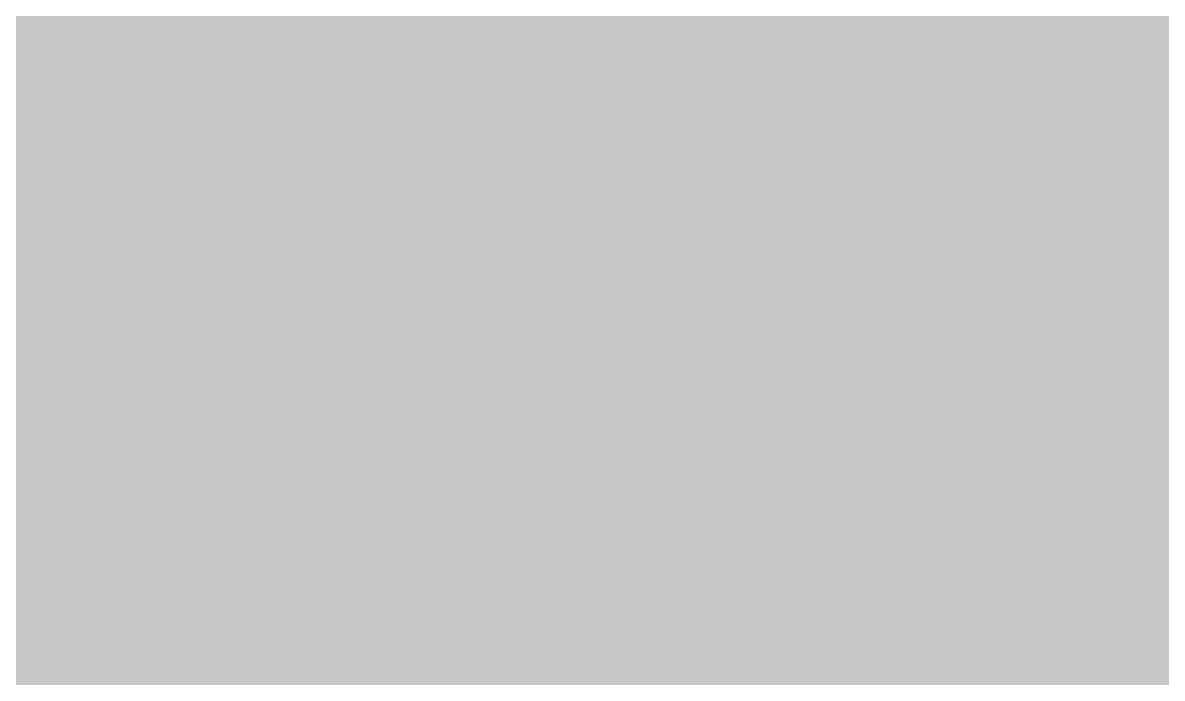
# Model space of a CAD drawing. Extents: x -121 to 151, y -197 to 34.
# Drawn here: x 6.6 to 11.7, y 8.43 to 11.37 of the extents above; entities that cross this region are included whole.
import ezdxf

# ---------------------------------------------------------------- set-up
doc = ezdxf.new("R2010")
doc.units = 0
for name, color, linetype in [('Bottom', 6, 'CONTINUOUS'), ('Bottom_Silk', 11, 'CONTINUOUS'), ('Top', 5, 'CONTINUOUS'), ('Top_Mask', 3, 'CONTINUOUS'), ('Top_Paste', 4, 'CONTINUOUS')]:
    doc.layers.add(name, color=color, linetype=linetype)

msp = doc.modelspace()

# ---------------------------------------------------------------- linework, layer by layer
at = {"layer": 'Bottom', "linetype": 'CONTINUOUS', "const_width": 0.635}
for points in [[(0.986, 11.1858), (20.8912, 11.1858)], [(0.986, 10.5542), (21.5262, 10.5542)], [(0.986, 9.9225), (27.7076, 9.9225)], [(5.418, 9.2908), (15.4044, 9.2908)], [(6.1949, 8.6592), (15.0175, 8.6592)]]:
    msp.add_lwpolyline(points, dxfattribs=at)
at = {"layer": 'Bottom_Silk'}
for points in [[(6.8733, 11.0599), (14.4932, 11.0599), (6.8733, 11.0286), (14.4932, 11.0286)], [(6.8733, 11.0347), (14.4932, 11.0347), (6.8733, 11.0027), (14.4932, 11.0027)], [(6.8733, 11.0088), (14.4932, 11.0088), (6.8733, 10.9775), (14.4932, 10.9775)], [(6.8733, 10.9836), (14.4932, 10.9836), (6.8733, 10.9523), (14.4932, 10.9523)], [(6.8733, 10.9584), (14.4932, 10.9584), (6.8733, 10.9272), (14.4932, 10.9272)], [(6.8733, 10.9325), (14.4932, 10.9325), (6.8733, 10.9012), (14.4932, 10.9012)], [(6.8733, 10.9073), (14.4932, 10.9073), (6.8733, 10.8761), (14.4932, 10.8761)], [(6.8733, 10.8822), (14.4932, 10.8822), (6.8733, 10.8509), (14.4932, 10.8509)], [(6.8733, 10.857), (14.4932, 10.857), (6.8733, 10.825), (14.4932, 10.825)], [(6.8733, 10.8311), (14.4932, 10.8311), (6.8733, 10.7998), (14.4932, 10.7998)], [(6.8733, 10.8059), (14.4932, 10.8059), (6.8733, 10.7747), (14.4932, 10.7747)], [(6.8733, 10.7808), (14.4932, 10.7808), (6.8733, 10.7487), (14.4932, 10.7487)], [(6.8733, 10.7548), (14.4932, 10.7548), (6.8733, 10.7236), (14.4932, 10.7236)], [(6.8733, 10.7297), (14.4932, 10.7297), (6.8733, 10.6984), (14.4932, 10.6984)], [(6.8733, 10.7045), (14.4932, 10.7045), (6.8733, 10.6725), (14.4932, 10.6725)], [(6.8733, 10.6786), (14.4932, 10.6786), (6.8733, 10.6473), (14.4932, 10.6473)], [(6.8733, 10.6534), (14.4932, 10.6534), (6.8733, 10.6221), (14.4932, 10.6221)], [(6.8733, 10.6282), (14.4932, 10.6282), (6.8733, 10.597), (14.4932, 10.597)], [(6.8733, 10.6023), (14.4932, 10.6023), (6.8733, 10.571), (14.4932, 10.571)], [(6.8733, 10.5771), (14.4932, 10.5771), (6.8733, 10.5459), (14.4932, 10.5459)], [(6.8733, 10.552), (14.4932, 10.552), (6.8733, 10.5207), (14.4932, 10.5207)], [(6.8733, 10.5268), (7.4318, 10.5268), (6.8733, 10.5009), (7.4318, 10.5009)], [(9.1844, 10.5268), (9.794, 10.5268), (9.1844, 10.5009), (9.794, 10.5009)], [(9.9723, 10.5268), (10.3274, 10.5268), (9.9723, 10.5009), (10.3274, 10.5009)], [(11.0132, 10.5268), (11.6228, 10.5268), (11.0132, 10.5009), (11.6228, 10.5009)], [(6.8733, 10.5009), (7.4067, 10.5009), (6.8733, 10.4749), (7.4067, 10.4749)], [(6.8733, 10.4757), (7.3815, 10.4757), (6.8733, 10.4498), (7.3815, 10.4498)], [(9.2103, 10.5009), (9.7689, 10.5009), (9.2103, 10.4749), (9.7689, 10.4749)], [(9.2355, 10.4757), (9.7437, 10.4757), (9.2355, 10.4498), (9.7437, 10.4498)], [(9.9975, 10.5009), (10.3023, 10.5009), (9.9975, 10.4757), (10.3023, 10.4757)], [(10.0226, 10.4757), (10.2771, 10.4757), (10.0226, 10.4498), (10.2771, 10.4498)], [(11.0391, 10.5009), (11.6228, 10.5009), (11.0391, 10.4749), (11.6228, 10.4749)], [(11.0643, 10.4757), (11.5977, 10.4757), (11.0643, 10.4498), (11.5977, 10.4498)], [(6.8733, 10.4505), (7.3815, 10.4505), (6.8733, 10.4246), (7.3815, 10.4246)], [(6.8733, 10.4246), (7.3815, 10.4246), (6.8733, 10.3987), (7.3815, 10.3987)], [(9.2355, 10.4505), (9.7437, 10.4505), (9.2355, 10.4246), (9.7437, 10.4246)], [(9.2355, 10.4246), (9.7437, 10.4246), (9.2355, 10.3987), (9.7437, 10.3987)], [(10.0226, 10.4505), (10.2771, 10.4505), (10.0226, 10.4246), (10.2771, 10.4246)], [(10.0226, 10.4246), (10.2771, 10.4246), (10.0226, 10.3994), (10.2771, 10.3994)], [(11.0643, 10.4505), (11.5977, 10.4505), (11.0643, 10.4246), (11.5977, 10.4246)], [(11.0643, 10.4246), (11.5977, 10.4246), (11.0643, 10.3987), (11.5977, 10.3987)], [(6.8733, 10.3994), (7.3815, 10.3994), (6.8733, 10.3735), (7.3815, 10.3735)], [(6.8733, 10.3743), (7.3815, 10.3743), (6.8733, 10.3484), (7.3815, 10.3484)], [(9.2355, 10.3994), (9.7437, 10.3994), (9.2355, 10.3735), (9.7437, 10.3735)], [(9.2355, 10.3743), (9.7437, 10.3743), (9.2355, 10.3484), (9.7437, 10.3484)], [(10.0226, 10.3994), (10.2771, 10.3994), (10.0226, 10.3735), (10.2771, 10.3735)], [(10.0226, 10.3743), (10.2771, 10.3743), (10.0226, 10.3484), (10.2771, 10.3484)], [(11.0643, 10.3994), (11.5977, 10.3994), (11.0643, 10.3735), (11.5977, 10.3735)], [(11.0643, 10.3743), (11.5977, 10.3743), (11.0643, 10.3484), (11.5977, 10.3484)], [(6.8733, 10.3484), (7.3815, 10.3484), (6.8733, 10.3232), (7.3815, 10.3232)], [(6.8733, 10.3232), (7.3815, 10.3232), (6.8733, 10.2973), (7.3815, 10.2973)], [(9.2355, 10.3484), (9.7437, 10.3484), (9.2355, 10.3232), (9.7437, 10.3232)], [(9.2355, 10.3232), (9.7437, 10.3232), (9.2355, 10.2973), (9.7437, 10.2973)], [(10.0226, 10.3484), (10.2771, 10.3484), (10.0226, 10.3232), (10.2771, 10.3232)], [(10.0226, 10.3232), (10.2771, 10.3232), (10.0226, 10.298), (10.2771, 10.298)], [(11.0643, 10.3484), (11.5977, 10.3484), (11.0643, 10.3232), (11.5977, 10.3232)], [(11.0643, 10.3232), (11.5977, 10.3232), (11.0643, 10.2973), (11.5977, 10.2973)], [(6.8733, 10.298), (7.3815, 10.298), (6.8733, 10.2721), (7.3815, 10.2721)], [(6.8733, 10.2721), (7.3815, 10.2721), (6.8733, 10.2469), (7.3815, 10.2469)], [(7.6863, 10.2721), (8.9055, 10.2721), (7.6863, 10.2462), (8.9055, 10.2462)], [(9.2355, 10.298), (9.7689, 10.298), (9.2355, 10.2721), (9.7689, 10.2721)], [(9.2355, 10.2721), (9.5403, 10.2721), (9.2355, 10.2469), (9.5403, 10.2469)], [(9.7178, 10.2721), (10.0485, 10.2721), (9.7178, 10.2469), (10.0485, 10.2469)], [(9.9975, 10.298), (10.3023, 10.298), (9.9975, 10.2721), (10.3023, 10.2721)], [(10.2261, 10.2721), (10.7595, 10.2721), (10.2261, 10.2469), (10.7595, 10.2469)], [(11.0643, 10.298), (11.6228, 10.298), (11.0643, 10.2721), (11.6228, 10.2721)], [(11.0643, 10.2721), (11.3691, 10.2721), (11.0643, 10.2469), (11.3691, 10.2469)], [(11.5466, 10.2721), (12.1059, 10.2721), (11.5466, 10.2469), (12.1059, 10.2469)], [(6.8733, 10.2469), (7.3815, 10.2469), (6.8733, 10.221), (7.3815, 10.221)], [(6.8733, 10.2218), (7.3815, 10.2218), (6.8733, 10.1958), (7.3815, 10.1958)], [(7.6353, 10.2218), (8.9558, 10.2218), (7.6353, 10.1951), (8.9558, 10.1951)], [(7.6604, 10.2469), (8.9307, 10.2469), (7.6604, 10.221), (8.9307, 10.221)], [(9.2355, 10.2469), (9.5151, 10.2469), (9.2355, 10.2218), (9.5151, 10.2218)], [(9.2355, 10.2218), (9.4892, 10.2218), (9.2355, 10.1958), (9.4892, 10.1958)], [(9.7178, 10.2469), (10.0485, 10.2469), (9.7178, 10.2218), (10.0485, 10.2218)], [(9.7437, 10.2218), (10.0226, 10.2218), (9.7437, 10.1958), (10.0226, 10.1958)], [(10.2512, 10.2469), (10.7846, 10.2469), (10.2512, 10.221), (10.7846, 10.221)], [(10.2771, 10.2218), (10.8105, 10.2218), (10.2771, 10.1958), (10.8105, 10.1958)], [(11.0643, 10.2469), (11.3439, 10.2469), (11.0643, 10.2218), (11.3439, 10.2218)], [(11.0643, 10.2218), (11.318, 10.2218), (11.0643, 10.1958), (11.318, 10.1958)], [(11.5725, 10.2469), (12.1059, 10.2469), (11.5725, 10.221), (12.1059, 10.221)], [(11.5977, 10.2218), (12.1059, 10.2218), (11.5977, 10.1958), (12.1059, 10.1958)], [(6.8733, 10.1966), (7.3815, 10.1966), (6.8733, 10.1707), (7.3815, 10.1707)], [(6.8733, 10.1707), (7.3815, 10.1707), (6.8733, 10.1447), (7.3815, 10.1447)], [(7.6353, 10.1966), (8.9558, 10.1966), (7.6353, 10.1699), (8.9558, 10.1699)], [(7.6353, 10.1707), (8.9558, 10.1707), (7.6353, 10.1447), (8.9558, 10.1447)], [(9.2355, 10.1966), (9.4892, 10.1966), (9.2355, 10.1707), (9.4892, 10.1707)], [(9.2355, 10.1707), (9.4892, 10.1707), (9.2355, 10.1455), (9.4892, 10.1455)], [(9.7437, 10.1966), (10.0226, 10.1966), (9.7437, 10.1707), (10.0226, 10.1707)], [(9.7437, 10.1707), (10.0226, 10.1707), (9.7437, 10.1455), (10.0226, 10.1455)], [(10.2771, 10.1966), (10.8105, 10.1966), (10.2771, 10.1707), (10.8105, 10.1707)], [(10.2771, 10.1707), (10.8105, 10.1707), (10.2771, 10.1447), (10.8105, 10.1447)], [(11.0643, 10.1966), (11.318, 10.1966), (11.0643, 10.1707), (11.318, 10.1707)], [(11.0643, 10.1707), (11.318, 10.1707), (11.0643, 10.1455), (11.318, 10.1455)], [(11.5977, 10.1966), (12.1059, 10.1966), (11.5977, 10.1707), (12.1059, 10.1707)], [(11.5977, 10.1707), (12.1059, 10.1707), (11.5977, 10.1447), (12.1059, 10.1447)], [(6.8733, 10.1455), (7.3815, 10.1455), (6.8733, 10.1196), (7.3815, 10.1196)], [(6.8733, 10.1203), (7.3815, 10.1203), (6.8733, 10.0944), (7.3815, 10.0944)], [(7.6353, 10.1455), (8.9558, 10.1455), (7.6353, 10.1188), (8.9558, 10.1188)], [(7.6353, 10.1203), (8.9558, 10.1203), (7.6353, 10.0936), (8.9558, 10.0936)], [(9.2355, 10.1455), (9.4892, 10.1455), (9.2355, 10.1196), (9.4892, 10.1196)], [(9.2355, 10.1203), (9.4892, 10.1203), (9.2355, 10.0944), (9.4892, 10.0944)], [(9.7437, 10.1455), (10.0226, 10.1455), (9.7437, 10.1196), (10.0226, 10.1196)], [(9.7437, 10.1203), (10.0226, 10.1203), (9.7437, 10.0944), (10.0226, 10.0944)], [(10.2771, 10.1455), (10.8105, 10.1455), (10.2771, 10.1196), (10.8105, 10.1196)], [(10.2771, 10.1203), (10.8105, 10.1203), (10.2771, 10.0944), (10.8105, 10.0944)], [(11.0643, 10.1455), (11.318, 10.1455), (11.0643, 10.1196), (11.318, 10.1196)], [(11.0643, 10.1203), (11.318, 10.1203), (11.0643, 10.0944), (11.318, 10.0944)], [(11.5977, 10.1455), (12.1059, 10.1455), (11.5977, 10.1196), (12.1059, 10.1196)], [(11.5977, 10.1203), (12.1059, 10.1203), (11.5977, 10.0944), (12.1059, 10.0944)], [(6.8733, 10.0944), (7.3815, 10.0944), (6.8733, 10.0692), (7.3815, 10.0692)], [(6.8733, 10.0692), (7.3815, 10.0692), (6.8733, 10.0433), (7.3815, 10.0433)], [(7.6353, 10.0944), (8.9558, 10.0944), (7.6353, 10.0685), (8.9558, 10.0685)], [(7.6353, 10.0692), (8.9558, 10.0692), (7.6353, 10.0425), (8.9558, 10.0425)], [(9.2355, 10.0944), (9.4892, 10.0944), (9.2355, 10.0692), (9.4892, 10.0692)], [(9.2355, 10.0692), (9.4892, 10.0692), (9.2355, 10.0433), (9.4892, 10.0433)], [(9.7437, 10.0944), (10.0226, 10.0944), (9.7437, 10.0692), (10.0226, 10.0692)], [(9.7437, 10.0692), (10.0226, 10.0692), (9.7437, 10.0433), (10.0226, 10.0433)], [(10.2771, 10.0944), (10.8105, 10.0944), (10.2771, 10.0685), (10.8105, 10.0685)], [(10.2771, 10.0692), (10.8105, 10.0692), (10.2771, 10.0433), (10.8105, 10.0433)], [(11.0643, 10.0944), (11.318, 10.0944), (11.0643, 10.0692), (11.318, 10.0692)], [(11.0643, 10.0692), (11.318, 10.0692), (11.0643, 10.0433), (11.318, 10.0433)], [(11.5977, 10.0944), (12.1059, 10.0944), (11.5977, 10.0692), (12.1059, 10.0692)], [(11.5977, 10.0692), (12.1059, 10.0692), (11.5977, 10.0433), (12.1059, 10.0433)], [(6.8733, 10.0441), (7.3815, 10.0441), (6.8733, 10.0181), (7.3815, 10.0181)], [(6.8733, 10.0181), (7.3815, 10.0181), (6.8733, 9.993), (7.3815, 9.993)], [(7.6353, 10.0441), (8.9558, 10.0441), (7.6353, 10.0174), (8.9558, 10.0174)], [(7.6353, 10.0181), (8.9558, 10.0181), (7.6353, 9.9922), (8.9558, 9.9922)], [(9.2355, 10.0441), (9.5151, 10.0441), (9.2355, 10.0181), (9.5151, 10.0181)], [(9.2355, 10.0181), (9.5403, 10.0181), (9.2355, 9.993), (9.5403, 9.993)], [(9.7178, 10.0441), (10.0485, 10.0441), (9.7178, 10.0181), (10.0485, 10.0181)], [(9.7178, 10.0181), (10.0485, 10.0181), (9.7178, 9.993), (10.0485, 9.993)], [(10.2261, 10.0181), (10.8357, 10.0181), (10.2261, 9.9922), (10.8357, 9.9922)], [(10.2512, 10.0441), (10.8357, 10.0441), (10.2512, 10.0181), (10.8357, 10.0181)], [(11.0132, 10.0181), (11.318, 10.0181), (11.0132, 9.993), (11.318, 9.993)], [(11.0391, 10.0441), (11.318, 10.0441), (11.0391, 10.0181), (11.318, 10.0181)], [(11.5977, 10.0441), (12.1059, 10.0441), (11.5977, 10.0181), (12.1059, 10.0181)], [(11.5977, 10.0181), (12.1059, 10.0181), (11.5977, 9.993), (12.1059, 9.993)], [(6.8733, 9.993), (7.3815, 9.993), (6.8733, 9.9671), (7.3815, 9.9671)], [(6.8733, 9.9678), (7.3815, 9.9678), (6.8733, 9.9419), (7.3815, 9.9419)], [(7.6353, 9.993), (7.9652, 9.993), (7.6353, 9.9671), (7.9652, 9.9671)], [(7.6353, 9.9678), (7.9401, 9.9678), (7.6353, 9.9419), (7.9401, 9.9419)], [(8.651, 9.993), (8.9558, 9.993), (8.651, 9.9671), (8.9558, 9.9671)], [(8.7021, 9.9678), (8.9558, 9.9678), (8.7021, 9.9419), (8.9558, 9.9419)], [(9.2355, 9.993), (11.318, 9.993), (9.2355, 9.9663), (11.318, 9.9663)], [(9.2355, 9.9678), (11.318, 9.9678), (9.2355, 9.9404), (11.318, 9.9404)], [(11.5977, 9.993), (12.1059, 9.993), (11.5977, 9.9671), (12.1059, 9.9671)], [(11.5977, 9.9678), (12.1059, 9.9678), (11.5977, 9.9419), (12.1059, 9.9419)], [(6.8733, 9.9426), (7.3815, 9.9426), (6.8733, 9.9167), (7.3815, 9.9167)], [(6.8733, 9.9167), (7.3815, 9.9167), (6.8733, 9.8908), (7.3815, 9.8908)], [(7.6353, 9.9426), (7.9149, 9.9426), (7.6353, 9.9167), (7.9149, 9.9167)], [(7.6353, 9.9167), (7.9149, 9.9167), (7.6353, 9.8916), (7.9149, 9.8916)], [(8.7021, 9.9426), (8.9558, 9.9426), (8.7021, 9.9167), (8.9558, 9.9167)], [(8.7021, 9.9167), (8.9558, 9.9167), (8.7021, 9.8916), (8.9558, 9.8916)], [(9.2355, 9.9426), (11.318, 9.9426), (9.2355, 9.9152), (11.318, 9.9152)], [(9.2355, 9.9167), (11.318, 9.9167), (9.2355, 9.89), (11.318, 9.89)], [(11.5977, 9.9426), (12.1059, 9.9426), (11.5977, 9.9167), (12.1059, 9.9167)], [(11.5977, 9.9167), (12.1059, 9.9167), (11.5977, 9.8908), (12.1059, 9.8908)], [(6.8733, 9.8916), (7.3815, 9.8916), (6.8733, 9.8656), (7.3815, 9.8656)], [(6.8733, 9.8664), (7.3815, 9.8664), (6.8733, 9.8405), (7.3815, 9.8405)], [(7.6353, 9.8916), (7.9149, 9.8916), (7.6353, 9.8656), (7.9149, 9.8656)], [(7.6353, 9.8664), (7.9149, 9.8664), (7.6353, 9.8405), (7.9149, 9.8405)], [(8.7021, 9.8916), (8.9558, 9.8916), (8.7021, 9.8656), (8.9558, 9.8656)], [(8.7021, 9.8664), (8.9558, 9.8664), (8.7021, 9.8405), (8.9558, 9.8405)], [(9.2355, 9.8916), (11.318, 9.8916), (9.2355, 9.8641), (11.318, 9.8641)], [(9.2355, 9.8664), (11.318, 9.8664), (9.2355, 9.8389), (11.318, 9.8389)], [(11.5977, 9.8916), (12.1059, 9.8916), (11.5977, 9.8656), (12.1059, 9.8656)], [(11.5977, 9.8664), (12.1059, 9.8664), (11.5977, 9.8405), (12.1059, 9.8405)], [(6.8733, 9.8405), (7.3815, 9.8405), (6.8733, 9.8145), (7.3815, 9.8145)], [(6.8733, 9.8153), (7.3815, 9.8153), (6.8733, 9.7894), (7.3815, 9.7894)], [(7.6353, 9.8405), (7.9149, 9.8405), (7.6353, 9.8153), (7.9149, 9.8153)], [(7.6353, 9.8153), (7.9149, 9.8153), (7.6353, 9.7894), (7.9149, 9.7894)], [(8.7021, 9.8405), (8.9558, 9.8405), (8.7021, 9.8153), (8.9558, 9.8153)], [(8.7021, 9.8153), (8.9558, 9.8153), (8.7021, 9.7894), (8.9558, 9.7894)], [(9.2355, 9.8405), (11.318, 9.8405), (9.2355, 9.8138), (11.318, 9.8138)], [(9.2355, 9.8153), (11.318, 9.8153), (9.2355, 9.7878), (11.318, 9.7878)], [(11.5977, 9.8405), (12.1059, 9.8405), (11.5977, 9.8145), (12.1059, 9.8145)], [(11.5977, 9.8153), (12.1059, 9.8153), (11.5977, 9.7894), (12.1059, 9.7894)], [(6.8733, 9.7901), (7.3815, 9.7901), (6.8733, 9.7642), (7.3815, 9.7642)], [(6.8733, 9.7642), (7.3815, 9.7642), (6.8733, 9.739), (7.3815, 9.739)], [(7.6353, 9.7901), (7.9149, 9.7901), (7.6353, 9.7642), (7.9149, 9.7642)], [(7.6353, 9.7642), (7.9149, 9.7642), (7.6353, 9.739), (7.9149, 9.739)], [(8.7021, 9.7901), (8.9558, 9.7901), (8.7021, 9.7642), (8.9558, 9.7642)], [(8.7021, 9.7642), (8.9558, 9.7642), (8.7021, 9.739), (8.9558, 9.739)], [(9.2355, 9.7901), (11.318, 9.7901), (9.2355, 9.7627), (11.318, 9.7627)], [(9.2355, 9.7642), (11.318, 9.7642), (9.2355, 9.7375), (11.318, 9.7375)], [(11.6228, 9.7901), (12.1059, 9.7901), (11.6228, 9.7642), (12.1059, 9.7642)], [(11.6228, 9.7642), (12.1059, 9.7642), (11.6228, 9.739), (12.1059, 9.739)], [(6.8733, 9.739), (7.3815, 9.739), (6.8733, 9.7131), (7.3815, 9.7131)], [(6.8733, 9.7139), (7.3815, 9.7139), (6.8733, 9.6879), (7.3815, 9.6879)], [(7.6353, 9.739), (7.9149, 9.739), (7.6353, 9.7131), (7.9149, 9.7131)], [(7.6353, 9.7139), (7.9149, 9.7139), (7.6353, 9.6879), (7.9149, 9.6879)], [(8.7021, 9.739), (8.9558, 9.739), (8.7021, 9.7131), (8.9558, 9.7131)], [(8.7021, 9.7139), (8.9558, 9.7139), (8.7021, 9.6879), (8.9558, 9.6879)], [(9.2355, 9.739), (9.794, 9.739), (9.2355, 9.7131), (9.794, 9.7131)], [(9.2355, 9.7139), (9.7689, 9.7139), (9.2355, 9.6879), (9.7689, 9.6879)], [(11.0132, 9.739), (11.318, 9.739), (11.0132, 9.7131), (11.318, 9.7131)], [(11.0391, 9.7139), (11.318, 9.7139), (11.0391, 9.6879), (11.318, 9.6879)], [(6.8733, 9.6879), (7.3815, 9.6879), (6.8733, 9.6628), (7.3815, 9.6628)], [(6.8733, 9.6628), (7.3815, 9.6628), (6.8733, 9.6368), (7.3815, 9.6368)], [(7.6353, 9.6879), (7.9149, 9.6879), (7.6353, 9.6628), (7.9149, 9.6628)], [(7.6353, 9.6628), (7.9149, 9.6628), (7.6353, 9.6376), (7.9149, 9.6376)], [(8.7021, 9.6879), (8.9558, 9.6879), (8.7021, 9.6628), (8.9558, 9.6628)], [(8.7021, 9.6628), (8.9558, 9.6628), (8.7021, 9.6376), (8.9558, 9.6376)], [(9.2355, 9.6879), (9.7437, 9.6879), (9.2355, 9.6628), (9.7437, 9.6628)], [(9.2355, 9.6628), (9.7437, 9.6628), (9.2355, 9.6368), (9.7437, 9.6368)], [(11.0643, 9.6879), (11.318, 9.6879), (11.0643, 9.6628), (11.318, 9.6628)], [(11.0643, 9.6628), (11.318, 9.6628), (11.0643, 9.6376), (11.318, 9.6376)], [(6.8733, 9.6376), (7.3815, 9.6376), (6.8733, 9.6117), (7.3815, 9.6117)], [(6.8733, 9.6124), (7.3815, 9.6124), (6.8733, 9.5865), (7.3815, 9.5865)], [(7.6353, 9.6376), (7.9149, 9.6376), (7.6353, 9.6117), (7.9149, 9.6117)], [(7.6353, 9.6124), (7.9149, 9.6124), (7.6353, 9.5865), (7.9149, 9.5865)], [(8.7021, 9.6376), (8.9558, 9.6376), (8.7021, 9.6117), (8.9558, 9.6117)], [(8.7021, 9.6124), (8.9558, 9.6124), (8.7021, 9.5865), (8.9558, 9.5865)], [(9.2355, 9.6376), (9.7437, 9.6376), (9.2355, 9.6117), (9.7437, 9.6117)], [(9.2355, 9.6124), (9.7437, 9.6124), (9.2355, 9.5865), (9.7437, 9.5865)], [(11.0643, 9.6376), (11.318, 9.6376), (11.0643, 9.6117), (11.318, 9.6117)], [(11.0643, 9.6124), (11.318, 9.6124), (11.0643, 9.5865), (11.318, 9.5865)], [(6.8733, 9.5865), (7.3815, 9.5865), (6.8733, 9.5606), (7.3815, 9.5606)], [(6.8733, 9.5613), (7.3815, 9.5613), (6.8733, 9.5354), (7.3815, 9.5354)], [(7.6353, 9.5865), (7.9149, 9.5865), (7.6353, 9.5613), (7.9149, 9.5613)], [(7.6353, 9.5613), (7.9149, 9.5613), (7.6353, 9.5354), (7.9149, 9.5354)], [(8.7021, 9.5865), (8.9558, 9.5865), (8.7021, 9.5613), (8.9558, 9.5613)], [(8.7021, 9.5613), (8.9558, 9.5613), (8.7021, 9.5354), (8.9558, 9.5354)], [(9.2355, 9.5865), (9.7437, 9.5865), (9.2355, 9.5606), (9.7437, 9.5606)], [(9.2355, 9.5613), (9.7437, 9.5613), (9.2355, 9.5354), (9.7437, 9.5354)], [(11.0643, 9.5865), (11.318, 9.5865), (11.0643, 9.5613), (11.318, 9.5613)], [(11.0643, 9.5613), (11.318, 9.5613), (11.0643, 9.5354), (11.318, 9.5354)], [(6.8733, 9.5362), (7.3815, 9.5362), (6.8733, 9.5102), (7.3815, 9.5102)], [(6.8733, 9.5102), (7.3815, 9.5102), (6.8733, 9.4843), (7.3815, 9.4843)], [(7.6353, 9.5362), (7.9149, 9.5362), (7.6353, 9.5102), (7.9149, 9.5102)], [(7.6353, 9.5102), (7.9149, 9.5102), (7.6353, 9.4851), (7.9149, 9.4851)], [(8.7021, 9.5362), (8.9558, 9.5362), (8.7021, 9.5102), (8.9558, 9.5102)], [(8.7021, 9.5102), (8.9558, 9.5102), (8.7021, 9.4851), (8.9558, 9.4851)], [(9.2355, 9.5362), (9.7437, 9.5362), (9.2355, 9.5102), (9.7437, 9.5102)], [(9.2355, 9.5102), (9.7178, 9.5102), (9.2355, 9.4843), (9.7178, 9.4843)], [(11.0391, 9.5102), (11.3439, 9.5102), (11.0391, 9.4851), (11.3439, 9.4851)], [(11.0643, 9.5362), (11.318, 9.5362), (11.0643, 9.5102), (11.318, 9.5102)], [(6.8733, 9.4851), (7.3815, 9.4851), (6.8733, 9.4592), (7.3815, 9.4592)], [(6.8733, 9.4599), (7.3815, 9.4599), (6.8733, 9.434), (7.3815, 9.434)], [(7.6353, 9.4851), (7.9149, 9.4851), (7.6353, 9.4592), (7.9149, 9.4592)], [(7.6353, 9.4599), (7.9149, 9.4599), (7.6353, 9.434), (7.9149, 9.434)], [(8.7021, 9.4851), (8.9558, 9.4851), (8.7021, 9.4592), (8.9558, 9.4592)], [(8.7021, 9.4599), (8.9558, 9.4599), (8.7021, 9.434), (8.9558, 9.434)], [(9.2355, 9.4851), (9.5403, 9.4851), (9.2355, 9.4592), (9.5403, 9.4592)], [(9.2355, 9.4599), (9.5151, 9.4599), (9.2355, 9.434), (9.5151, 9.434)], [(10.3023, 9.4599), (10.5057, 9.4599), (10.3023, 9.434), (10.5057, 9.434)], [(10.3274, 9.4851), (10.5057, 9.4851), (10.3274, 9.4592), (10.5057, 9.4592)], [(10.8357, 9.4599), (11.0894, 9.4599), (10.8357, 9.434), (11.0894, 9.434)], [(10.8608, 9.4851), (11.1153, 9.4851), (10.8608, 9.4592), (11.1153, 9.4592)], [(11.2929, 9.4851), (11.5466, 9.4851), (11.2929, 9.4592), (11.5466, 9.4592)], [(11.2929, 9.4599), (11.5725, 9.4599), (11.2929, 9.434), (11.5725, 9.434)], [(6.8733, 9.434), (7.3815, 9.434), (6.8733, 9.4088), (7.3815, 9.4088)], [(6.8733, 9.4088), (7.3815, 9.4088), (6.8733, 9.3829), (7.3815, 9.3829)], [(7.6353, 9.434), (7.9149, 9.434), (7.6353, 9.4088), (7.9149, 9.4088)], [(7.6353, 9.4088), (7.9149, 9.4088), (7.6353, 9.3829), (7.9149, 9.3829)], [(8.7021, 9.434), (8.9558, 9.434), (8.7021, 9.4088), (8.9558, 9.4088)], [(8.7021, 9.4088), (8.9558, 9.4088), (8.7021, 9.3829), (8.9558, 9.3829)], [(9.2355, 9.434), (9.4892, 9.434), (9.2355, 9.4088), (9.4892, 9.4088)], [(9.2355, 9.4088), (9.4892, 9.4088), (9.2355, 9.3829), (9.4892, 9.3829)], [(10.2771, 9.434), (10.5309, 9.434), (10.2771, 9.4088), (10.5309, 9.4088)], [(10.2771, 9.4088), (10.5309, 9.4088), (10.2771, 9.3829), (10.5309, 9.3829)], [(10.8105, 9.434), (11.0643, 9.434), (10.8105, 9.4088), (11.0643, 9.4088)], [(10.8105, 9.4088), (11.0643, 9.4088), (10.8105, 9.3829), (11.0643, 9.3829)], [(11.318, 9.434), (11.5977, 9.434), (11.318, 9.4088), (11.5977, 9.4088)], [(11.318, 9.4088), (11.5977, 9.4088), (11.318, 9.3829), (11.5977, 9.3829)], [(6.8733, 9.3837), (7.3815, 9.3837), (6.8733, 9.3577), (7.3815, 9.3577)], [(6.8733, 9.3577), (7.3815, 9.3577), (6.8733, 9.3326), (7.3815, 9.3326)], [(7.6353, 9.3837), (7.9149, 9.3837), (7.6353, 9.3577), (7.9149, 9.3577)], [(7.6353, 9.3577), (7.9149, 9.3577), (7.6353, 9.3326), (7.9149, 9.3326)], [(8.7021, 9.3837), (8.9558, 9.3837), (8.7021, 9.3577), (8.9558, 9.3577)], [(8.7021, 9.3577), (8.9558, 9.3577), (8.7021, 9.3326), (8.9558, 9.3326)], [(9.2355, 9.3837), (9.4892, 9.3837), (9.2355, 9.3577), (9.4892, 9.3577)], [(9.2355, 9.3577), (9.4892, 9.3577), (9.2355, 9.3326), (9.4892, 9.3326)], [(10.2771, 9.3837), (10.5309, 9.3837), (10.2771, 9.3577), (10.5309, 9.3577)], [(10.2771, 9.3577), (10.5309, 9.3577), (10.2771, 9.3326), (10.5309, 9.3326)], [(10.8105, 9.3837), (11.0643, 9.3837), (10.8105, 9.3577), (11.0643, 9.3577)], [(10.8105, 9.3577), (11.0643, 9.3577), (10.8105, 9.3326), (11.0643, 9.3326)], [(11.318, 9.3837), (11.5977, 9.3837), (11.318, 9.3577), (11.5977, 9.3577)], [(11.318, 9.3577), (11.5977, 9.3577), (11.318, 9.3326), (11.5977, 9.3326)], [(6.8733, 9.3326), (7.3815, 9.3326), (6.8733, 9.3066), (7.3815, 9.3066)], [(6.8733, 9.3074), (7.3815, 9.3074), (6.8733, 9.2815), (7.3815, 9.2815)], [(7.6353, 9.3326), (7.9149, 9.3326), (7.6353, 9.3074), (7.9149, 9.3074)], [(7.6353, 9.3074), (7.9149, 9.3074), (7.6353, 9.2815), (7.9149, 9.2815)], [(8.7021, 9.3326), (8.9558, 9.3326), (8.7021, 9.3074), (8.9558, 9.3074)], [(8.7021, 9.3074), (8.9558, 9.3074), (8.7021, 9.2815), (8.9558, 9.2815)], [(9.2355, 9.3326), (9.4892, 9.3326), (9.2355, 9.3074), (9.4892, 9.3074)], [(9.2355, 9.3074), (9.4892, 9.3074), (9.2355, 9.2815), (9.4892, 9.2815)], [(10.2771, 9.3326), (10.5309, 9.3326), (10.2771, 9.3074), (10.5309, 9.3074)], [(10.2771, 9.3074), (10.5309, 9.3074), (10.2771, 9.2815), (10.5309, 9.2815)], [(10.8105, 9.3326), (11.0643, 9.3326), (10.8105, 9.3074), (11.0643, 9.3074)], [(10.8105, 9.3074), (11.0643, 9.3074), (10.8105, 9.2815), (11.0643, 9.2815)], [(11.318, 9.3326), (11.5977, 9.3326), (11.318, 9.3074), (11.5977, 9.3074)], [(11.318, 9.3074), (11.5977, 9.3074), (11.318, 9.2815), (11.5977, 9.2815)], [(6.8733, 9.2822), (7.3815, 9.2822), (6.8733, 9.2563), (7.3815, 9.2563)], [(6.8733, 9.2563), (7.3815, 9.2563), (6.8733, 9.2304), (7.3815, 9.2304)], [(7.6353, 9.2822), (7.9149, 9.2822), (7.6353, 9.2563), (7.9149, 9.2563)], [(7.6353, 9.2563), (7.9401, 9.2563), (7.6353, 9.2311), (7.9401, 9.2311)], [(8.6769, 9.2563), (8.9558, 9.2563), (8.6769, 9.2311), (8.9558, 9.2311)], [(8.7021, 9.2822), (8.9558, 9.2822), (8.7021, 9.2563), (8.9558, 9.2563)], [(9.2355, 9.2822), (9.4892, 9.2822), (9.2355, 9.2563), (9.4892, 9.2563)], [(9.2355, 9.2563), (9.4892, 9.2563), (9.2355, 9.2311), (9.4892, 9.2311)], [(10.2771, 9.2822), (10.5309, 9.2822), (10.2771, 9.2563), (10.5309, 9.2563)], [(10.3023, 9.2563), (10.556, 9.2563), (10.3023, 9.2311), (10.556, 9.2311)], [(10.7846, 9.2563), (11.0894, 9.2563), (10.7846, 9.2311), (11.0894, 9.2311)], [(10.8105, 9.2822), (11.0643, 9.2822), (10.8105, 9.2563), (11.0643, 9.2563)], [(11.2929, 9.2563), (11.5725, 9.2563), (11.2929, 9.2311), (11.5725, 9.2311)], [(11.318, 9.2822), (11.5977, 9.2822), (11.318, 9.2563), (11.5977, 9.2563)], [(6.8733, 9.2311), (7.3815, 9.2311), (6.8733, 9.2052), (7.3815, 9.2052)], [(6.8733, 9.206), (7.3815, 9.206), (6.8733, 9.18), (7.3815, 9.18)], [(7.6353, 9.2311), (7.9401, 9.2311), (7.6353, 9.2052), (7.9401, 9.2052)], [(7.6353, 9.206), (8.9558, 9.206), (7.6353, 9.1793), (8.9558, 9.1793)], [(8.651, 9.2311), (8.9558, 9.2311), (8.651, 9.2052), (8.9558, 9.2052)], [(9.2355, 9.2311), (9.4892, 9.2311), (9.2355, 9.2052), (9.4892, 9.2052)], [(9.2355, 9.206), (9.4892, 9.206), (9.2355, 9.18), (9.4892, 9.18)], [(9.794, 9.206), (9.9723, 9.206), (9.794, 9.18), (9.9723, 9.18)], [(10.3274, 9.2311), (10.5819, 9.2311), (10.3274, 9.2052), (10.5819, 9.2052)], [(10.5057, 9.206), (10.8608, 9.206), (10.5057, 9.18), (10.8608, 9.18)], [(10.7595, 9.2311), (11.1153, 9.2311), (10.7595, 9.2052), (11.1153, 9.2052)], [(11.0132, 9.206), (11.3691, 9.206), (11.0132, 9.18), (11.3691, 9.18)], [(11.2929, 9.2311), (11.5466, 9.2311), (11.2929, 9.2052), (11.5466, 9.2052)], [(6.8733, 9.18), (7.3815, 9.18), (6.8733, 9.1541), (7.3815, 9.1541)], [(6.8733, 9.1549), (7.3815, 9.1549), (6.8733, 9.1289), (7.3815, 9.1289)], [(7.6353, 9.18), (8.9558, 9.18), (7.6353, 9.1541), (8.9558, 9.1541)], [(7.6353, 9.1549), (8.9558, 9.1549), (7.6353, 9.1282), (8.9558, 9.1282)], [(9.2355, 9.18), (9.4892, 9.18), (9.2355, 9.1549), (9.4892, 9.1549)], [(9.2355, 9.1549), (9.4892, 9.1549), (9.2355, 9.1289), (9.4892, 9.1289)], [(9.7437, 9.18), (10.0226, 9.18), (9.7437, 9.1549), (10.0226, 9.1549)], [(9.7437, 9.1549), (10.0226, 9.1549), (9.7437, 9.1289), (10.0226, 9.1289)], [(10.5309, 9.18), (10.8357, 9.18), (10.5309, 9.1549), (10.8357, 9.1549)], [(10.5309, 9.1549), (10.8105, 9.1549), (10.5309, 9.1289), (10.8105, 9.1289)], [(11.0643, 9.18), (11.318, 9.18), (11.0643, 9.1549), (11.318, 9.1549)], [(11.0643, 9.1549), (11.318, 9.1549), (11.0643, 9.1289), (11.318, 9.1289)], [(6.8733, 9.1297), (7.3815, 9.1297), (6.8733, 9.1038), (7.3815, 9.1038)], [(6.8733, 9.1038), (7.3815, 9.1038), (6.8733, 9.0786), (7.3815, 9.0786)], [(7.6353, 9.1297), (8.9558, 9.1297), (7.6353, 9.103), (8.9558, 9.103)], [(7.6353, 9.1038), (8.9558, 9.1038), (7.6353, 9.0779), (8.9558, 9.0779)], [(9.2355, 9.1297), (9.4892, 9.1297), (9.2355, 9.1038), (9.4892, 9.1038)], [(9.2355, 9.1038), (9.4892, 9.1038), (9.2355, 9.0786), (9.4892, 9.0786)], [(9.7437, 9.1297), (10.0226, 9.1297), (9.7437, 9.1038), (10.0226, 9.1038)], [(9.7437, 9.1038), (10.0226, 9.1038), (9.7437, 9.0786), (10.0226, 9.0786)], [(10.5309, 9.1297), (10.8105, 9.1297), (10.5309, 9.1038), (10.8105, 9.1038)], [(10.5309, 9.1038), (10.8105, 9.1038), (10.5309, 9.0786), (10.8105, 9.0786)], [(11.0643, 9.1297), (11.318, 9.1297), (11.0643, 9.1038), (11.318, 9.1038)], [(11.0643, 9.1038), (11.318, 9.1038), (11.0643, 9.0786), (11.318, 9.0786)], [(6.8733, 9.0786), (7.3815, 9.0786), (6.8733, 9.0527), (7.3815, 9.0527)], [(6.8733, 9.0534), (7.3815, 9.0534), (6.8733, 9.0275), (7.3815, 9.0275)], [(7.6353, 9.0786), (8.9558, 9.0786), (7.6353, 9.0519), (8.9558, 9.0519)], [(7.6353, 9.0534), (8.9558, 9.0534), (7.6353, 9.0268), (8.9558, 9.0268)], [(9.2355, 9.0786), (9.4892, 9.0786), (9.2355, 9.0527), (9.4892, 9.0527)], [(9.2355, 9.0534), (9.4892, 9.0534), (9.2355, 9.0275), (9.4892, 9.0275)], [(9.7437, 9.0786), (10.0226, 9.0786), (9.7437, 9.0527), (10.0226, 9.0527)], [(9.7437, 9.0534), (10.0226, 9.0534), (9.7437, 9.0275), (10.0226, 9.0275)], [(10.5309, 9.0786), (10.8105, 9.0786), (10.5309, 9.0527), (10.8105, 9.0527)], [(10.5309, 9.0534), (10.8105, 9.0534), (10.5309, 9.0275), (10.8105, 9.0275)], [(11.0643, 9.0786), (11.318, 9.0786), (11.0643, 9.0527), (11.318, 9.0527)], [(11.0643, 9.0534), (11.318, 9.0534), (11.0643, 9.0275), (11.318, 9.0275)], [(6.8733, 9.0275), (7.3815, 9.0275), (6.8733, 9.0024), (7.3815, 9.0024)], [(6.8733, 9.0024), (7.3815, 9.0024), (6.8733, 8.9764), (7.3815, 8.9764)], [(7.6353, 9.0275), (8.9558, 9.0275), (7.6353, 9.0016), (8.9558, 9.0016)], [(7.6353, 9.0024), (8.9307, 9.0024), (7.6353, 8.9757), (8.9307, 8.9757)], [(9.2355, 9.0275), (9.4892, 9.0275), (9.2355, 9.0024), (9.4892, 9.0024)], [(9.2355, 9.0024), (9.4892, 9.0024), (9.2355, 8.9772), (9.4892, 8.9772)], [(9.7437, 9.0275), (10.0226, 9.0275), (9.7437, 9.0024), (10.0226, 9.0024)], [(9.7437, 9.0024), (10.0226, 9.0024), (9.7437, 8.9772), (10.0226, 8.9772)], [(10.5309, 9.0275), (10.8105, 9.0275), (10.5309, 9.0024), (10.8105, 9.0024)], [(10.5309, 9.0024), (10.8357, 9.0024), (10.5309, 8.9772), (10.8357, 8.9772)], [(11.0643, 9.0275), (11.318, 9.0275), (11.0643, 9.0024), (11.318, 9.0024)], [(11.0643, 9.0024), (11.318, 9.0024), (11.0643, 8.9772), (11.318, 8.9772)], [(6.8733, 8.9772), (7.3815, 8.9772), (6.8733, 8.9513), (7.3815, 8.9513)], [(6.8733, 8.952), (7.3815, 8.952), (6.8733, 8.9261), (7.3815, 8.9261)], [(7.6863, 8.9772), (8.9055, 8.9772), (7.6863, 8.9505), (8.9055, 8.9505)], [(9.2355, 8.9772), (9.4892, 8.9772), (9.2355, 8.9513), (9.4892, 8.9513)], [(9.2355, 8.952), (9.4892, 8.952), (9.2355, 8.9261), (9.4892, 8.9261)], [(9.7437, 8.9772), (10.0226, 8.9772), (9.7437, 8.9513), (10.0226, 8.9513)], [(9.7437, 8.952), (10.0226, 8.952), (9.7437, 8.9261), (10.0226, 8.9261)], [(10.3274, 8.952), (10.5819, 8.952), (10.3274, 8.9261), (10.5819, 8.9261)], [(10.5057, 8.9772), (10.8608, 8.9772), (10.5057, 8.9513), (10.8608, 8.9513)], [(10.7595, 8.952), (11.1153, 8.952), (10.7595, 8.9261), (11.1153, 8.9261)], [(11.0132, 8.9772), (11.3691, 8.9772), (11.0132, 8.9513), (11.3691, 8.9513)], [(11.2929, 8.952), (11.5466, 8.952), (11.2929, 8.9261), (11.5466, 8.9261)], [(6.8733, 8.9261), (7.3815, 8.9261), (6.8733, 8.9002), (7.3815, 8.9002)], [(6.8733, 8.9009), (7.3815, 8.9009), (6.8733, 8.875), (7.3815, 8.875)], [(9.2355, 8.9261), (9.4892, 8.9261), (9.2355, 8.9009), (9.4892, 8.9009)], [(9.2355, 8.9009), (9.4892, 8.9009), (9.2355, 8.875), (9.4892, 8.875)], [(9.7437, 8.9261), (10.0226, 8.9261), (9.7437, 8.9009), (10.0226, 8.9009)], [(9.7437, 8.9009), (10.0226, 8.9009), (9.7437, 8.875), (10.0226, 8.875)], [(10.2771, 8.9009), (10.5309, 8.9009), (10.2771, 8.875), (10.5309, 8.875)], [(10.3023, 8.9261), (10.556, 8.9261), (10.3023, 8.9009), (10.556, 8.9009)], [(10.7846, 8.9261), (11.0894, 8.9261), (10.7846, 8.9009), (11.0894, 8.9009)], [(10.8105, 8.9009), (11.0643, 8.9009), (10.8105, 8.875), (11.0643, 8.875)], [(11.2929, 8.9261), (11.5725, 8.9261), (11.2929, 8.9009), (11.5725, 8.9009)], [(11.318, 8.9009), (11.5977, 8.9009), (11.318, 8.875), (11.5977, 8.875)], [(6.8733, 8.8758), (7.3815, 8.8758), (6.8733, 8.8498), (7.3815, 8.8498)], [(6.8733, 8.8498), (7.3815, 8.8498), (6.8733, 8.8239), (7.3815, 8.8239)], [(9.2355, 8.8758), (9.4892, 8.8758), (9.2355, 8.8498), (9.4892, 8.8498)], [(9.2355, 8.8498), (9.4892, 8.8498), (9.2355, 8.8247), (9.4892, 8.8247)], [(9.7437, 8.8758), (10.0226, 8.8758), (9.7437, 8.8498), (10.0226, 8.8498)], [(9.7437, 8.8498), (10.0226, 8.8498), (9.7437, 8.8247), (10.0226, 8.8247)], [(10.2771, 8.8758), (10.5309, 8.8758), (10.2771, 8.8498), (10.5309, 8.8498)], [(10.2771, 8.8498), (10.5309, 8.8498), (10.2771, 8.8247), (10.5309, 8.8247)], [(10.8105, 8.8758), (11.0643, 8.8758), (10.8105, 8.8498), (11.0643, 8.8498)], [(10.8105, 8.8498), (11.0643, 8.8498), (10.8105, 8.8247), (11.0643, 8.8247)], [(11.318, 8.8758), (11.5977, 8.8758), (11.318, 8.8498), (11.5977, 8.8498)], [(11.318, 8.8498), (11.5977, 8.8498), (11.318, 8.8247), (11.5977, 8.8247)], [(6.8733, 8.8247), (7.3815, 8.8247), (6.8733, 8.7987), (7.3815, 8.7987)], [(6.8733, 8.7995), (7.3815, 8.7995), (6.8733, 8.7736), (7.3815, 8.7736)], [(9.2355, 8.8247), (9.4892, 8.8247), (9.2355, 8.7987), (9.4892, 8.7987)], [(9.2355, 8.7995), (9.4892, 8.7995), (9.2355, 8.7736), (9.4892, 8.7736)], [(9.7437, 8.8247), (10.0226, 8.8247), (9.7437, 8.7987), (10.0226, 8.7987)], [(9.7437, 8.7995), (10.0226, 8.7995), (9.7437, 8.7736), (10.0226, 8.7736)], [(10.2771, 8.8247), (10.5309, 8.8247), (10.2771, 8.7987), (10.5309, 8.7987)], [(10.2771, 8.7995), (10.5309, 8.7995), (10.2771, 8.7736), (10.5309, 8.7736)], [(10.8105, 8.8247), (11.0643, 8.8247), (10.8105, 8.7987), (11.0643, 8.7987)], [(10.8105, 8.7995), (11.0643, 8.7995), (10.8105, 8.7736), (11.0643, 8.7736)], [(11.318, 8.8247), (11.5977, 8.8247), (11.318, 8.7987), (11.5977, 8.7987)], [(11.318, 8.7995), (11.5977, 8.7995), (11.318, 8.7736), (11.5977, 8.7736)], [(6.8733, 8.7736), (7.3815, 8.7736), (6.8733, 8.7484), (7.3815, 8.7484)], [(6.8733, 8.7484), (7.3815, 8.7484), (6.8733, 8.7225), (7.3815, 8.7225)], [(9.2355, 8.7736), (9.4892, 8.7736), (9.2355, 8.7484), (9.4892, 8.7484)], [(9.2355, 8.7484), (9.4892, 8.7484), (9.2355, 8.7232), (9.4892, 8.7232)], [(9.7437, 8.7736), (10.0226, 8.7736), (9.7437, 8.7484), (10.0226, 8.7484)], [(9.7437, 8.7484), (10.0226, 8.7484), (9.7437, 8.7225), (10.0226, 8.7225)], [(10.2771, 8.7736), (10.5309, 8.7736), (10.2771, 8.7484), (10.5309, 8.7484)], [(10.2771, 8.7484), (10.5309, 8.7484), (10.2771, 8.7232), (10.5309, 8.7232)], [(10.8105, 8.7736), (11.0643, 8.7736), (10.8105, 8.7484), (11.0643, 8.7484)], [(10.8105, 8.7484), (11.0643, 8.7484), (10.8105, 8.7232), (11.0643, 8.7232)], [(11.318, 8.7736), (11.5977, 8.7736), (11.318, 8.7484), (11.5977, 8.7484)], [(11.318, 8.7484), (11.5977, 8.7484), (11.318, 8.7225), (11.5977, 8.7225)], [(6.8733, 8.7232), (7.4067, 8.7232), (6.8733, 8.6973), (7.4067, 8.6973)], [(6.8733, 8.6973), (7.4318, 8.6973), (6.8733, 8.6721), (7.4318, 8.6721)], [(9.1844, 8.6973), (9.5403, 8.6973), (9.1844, 8.6721), (9.5403, 8.6721)], [(9.2103, 8.7232), (9.5151, 8.7232), (9.2103, 8.6973), (9.5151, 8.6973)], [(9.7178, 8.7232), (10.0485, 8.7232), (9.7178, 8.6973), (10.0485, 8.6973)], [(9.7178, 8.6973), (10.0485, 8.6973), (9.7178, 8.6721), (10.0485, 8.6721)], [(10.2261, 8.6973), (10.5309, 8.6973), (10.2261, 8.6721), (10.5309, 8.6721)], [(10.2512, 8.7232), (10.5309, 8.7232), (10.2512, 8.6973), (10.5309, 8.6973)], [(10.8357, 8.7232), (11.0391, 8.7232), (10.8357, 8.6973), (11.0391, 8.6973)], [(10.8357, 8.6973), (11.0132, 8.6973), (10.8357, 8.6721), (11.0132, 8.6721)], [(11.3439, 8.7232), (11.5725, 8.7232), (11.3439, 8.6973), (11.5725, 8.6973)], [(11.3691, 8.6973), (11.5466, 8.6973), (11.3691, 8.6721), (11.5466, 8.6721)], [(6.8733, 8.6721), (10.5309, 8.6721), (6.8733, 8.6439), (10.5309, 8.6439)], [(6.8733, 8.647), (10.5309, 8.647), (6.8733, 8.6188), (10.5309, 8.6188)], [(6.8733, 8.6218), (10.5309, 8.6218), (6.8733, 8.5928), (10.5309, 8.5928)], [(6.8733, 8.5959), (10.5309, 8.5959), (6.8733, 8.5677), (10.5309, 8.5677)], [(6.8733, 8.5707), (10.5309, 8.5707), (6.8733, 8.5425), (10.5309, 8.5425)], [(6.8733, 8.5456), (10.5309, 8.5456), (6.8733, 8.5166), (10.5309, 8.5166)], [(6.8733, 8.5196), (10.5309, 8.5196), (6.8733, 8.4914), (10.5309, 8.4914)], [(6.8733, 8.4945), (10.5309, 8.4945), (6.8733, 8.4662), (10.5309, 8.4662)], [(6.8733, 8.4693), (10.5057, 8.4693), (6.8733, 8.4411), (10.5057, 8.4411)], [(6.8733, 8.4434), (10.5057, 8.4434), (6.8733, 8.4151), (10.5057, 8.4151)]]:
    msp.add_solid(points, dxfattribs=at)
at = {"layer": 'Top', "linetype": 'CONTINUOUS', "const_width": 0.3}
msp.add_lwpolyline([(5.6956, 10.4474), (7.607, 10.4474)], dxfattribs=at)
at = {"layer": 'Top'}
for points in [[(6.357, 11.4474), (8.857, 11.4474), (6.357, 9.4474), (8.857, 9.4474)], [(10.3945, 10.8494), (12.1445, 10.8494), (10.3945, 9.1494), (12.1445, 9.1494)], [(10.4165, 8.8014), (12.1665, 8.8014), (10.4165, 7.1014), (12.1665, 7.1014)]]:
    msp.add_solid(points, dxfattribs=at)
at = {"layer": 'Top_Mask'}
for points in [[(6.257, 11.5474), (8.957, 11.5474), (6.257, 9.3474), (8.957, 9.3474)], [(10.2945, 10.9494), (12.2445, 10.9494), (10.2945, 9.0494), (12.2445, 9.0494)], [(10.3165, 8.9014), (12.2665, 8.9014), (10.3165, 7.0014), (12.2665, 7.0014)]]:
    msp.add_solid(points, dxfattribs=at)
at = {"layer": 'Top_Paste'}
for points in [[(6.457, 11.3474), (8.757, 11.3474), (6.457, 9.5474), (8.757, 9.5474)], [(10.4945, 10.7494), (12.0445, 10.7494), (10.4945, 9.2494), (12.0445, 9.2494)], [(10.5165, 8.7014), (12.0665, 8.7014), (10.5165, 7.2014), (12.0665, 7.2014)]]:
    msp.add_solid(points, dxfattribs=at)

doc.saveas('drawing.dxf')
